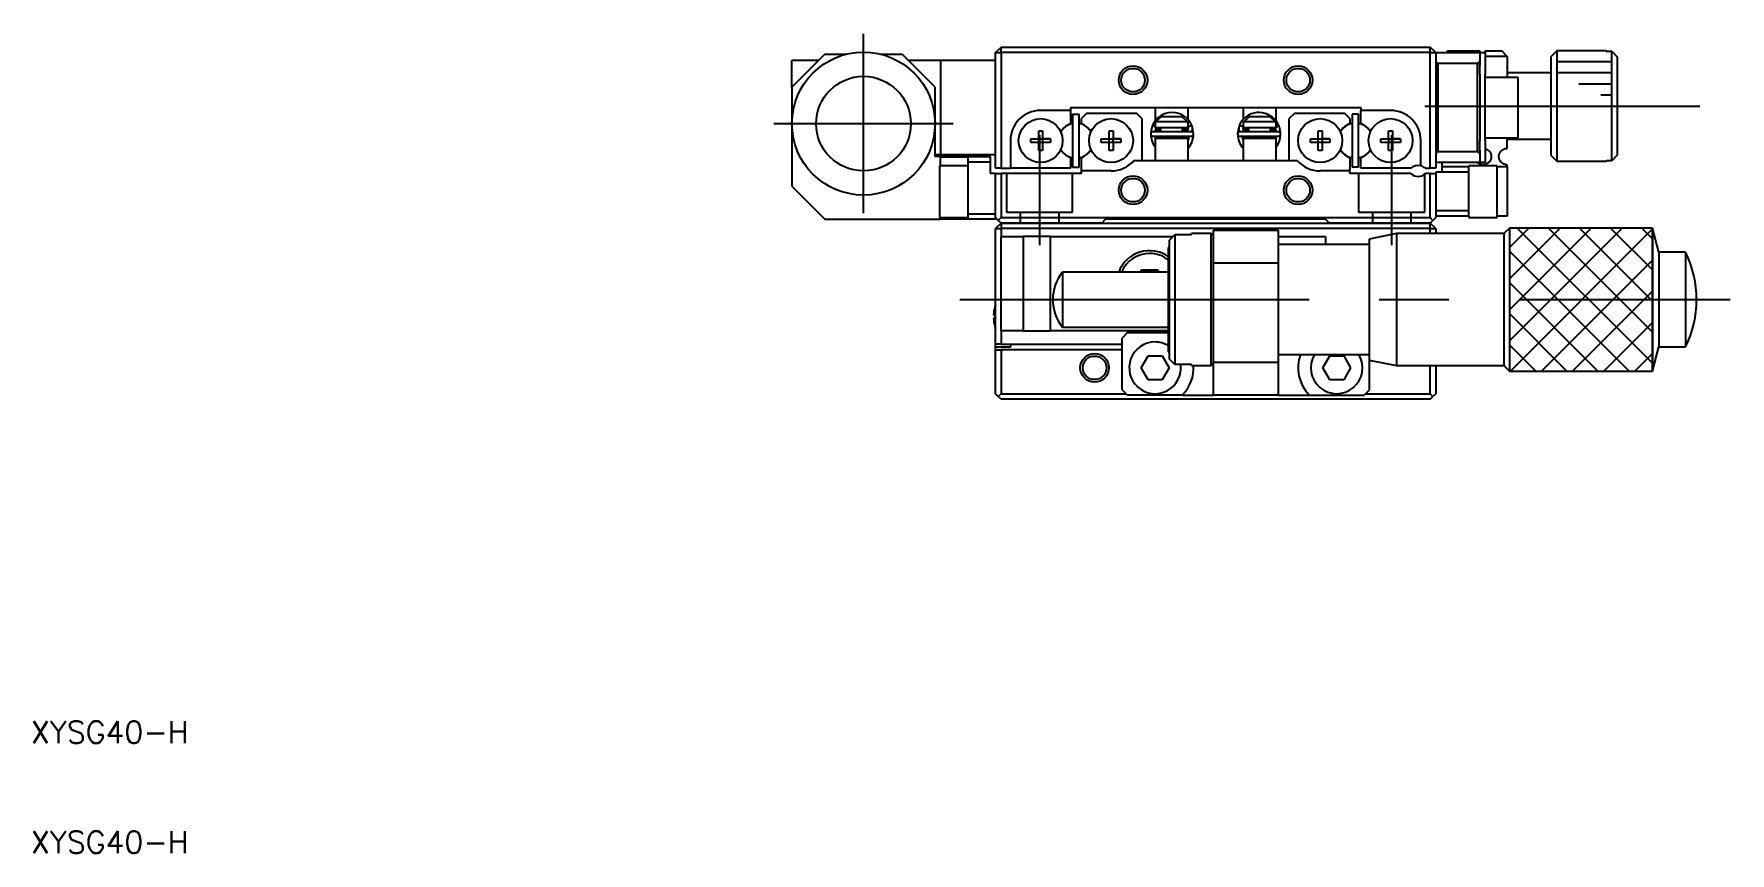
# Model space of a CAD drawing. Extents: x 10 to 351, y 10 to 245.
# Drawn here: x 10.3 to 164.4, y 10 to 84.5 of the extents above; entities that cross this region are included whole.
import ezdxf

# ---------------------------------------------------------------- set-up
doc = ezdxf.new("R2010")
doc.units = 0
doc.linetypes.add('CENTER', pattern=[50.8, 31.75, -6.35, 6.35, -6.35])
doc.linetypes.add('DASHED', pattern=[19.05, 12.7, -6.35])
doc.layers.get('0').update_dxf_attribs({"linetype": 'CONTINUOUS'})
doc.layers.add('CENTER', color=1, linetype='CENTER')
doc.styles.get("Standard").update_dxf_attribs({"font": 'txt.shx'})

msp = doc.modelspace()

# ---------------------------------------------------------------- linework, layer by layer
at = {"color": 7, "linetype": 'CONTINUOUS'}
for p, q in [((97.65, 82.76), (98.15, 83.26)), ((98.15, 82.76), (98.15, 83.26)), ((98.15, 83.26), (137.15, 83.26)), ((137.15, 82.76), (137.15, 83.26)), ((137.65, 82.76), (137.15, 83.26)), ((82.15, 82.61), (79.15, 79.61)), ((79.15, 79.61), (79.15, 82.06)), ((81.6, 82.06), (79.15, 82.06)), ((82.15, 82.61), (84.05, 82.61)), ((87.25, 82.61), (89.15, 82.61)), ((92.15, 79.61), (89.15, 82.61)), ((92.65, 82.06), (89.7, 82.06)), ((92.65, 82.06), (92.65, 73.46)), ((97.65, 82.06), (92.65, 82.06)), ((97.65, 82.76), (98.15, 82.76)), ((97.65, 72.26), (97.65, 82.76)), ((98.15, 82.76), (98.15, 72.26)), ((137.15, 82.76), (98.15, 82.76)), ((137.15, 72.26), (137.15, 82.76)), ((137.15, 82.76), (137.65, 82.76)), ((137.65, 82.76), (141.65, 82.76)), ((137.65, 82.76), (137.65, 72.26)), ((137.65, 81.96), (137.85, 81.76)), ((137.85, 81.76), (137.85, 73.76)), ((141.45, 81.76), (137.85, 81.76)), ((138.75, 82.91), (138.6, 82.76)), ((138.75, 82.91), (141.65, 82.91)), ((141.45, 81.76), (141.65, 81.96)), ((141.45, 73.76), (141.45, 81.76)), ((141.65, 82.91), (141.65, 82.76)), ((141.65, 82.76), (141.65, 81.96)), ((141.65, 82.76), (142.15, 82.76)), ((141.65, 81.96), (141.65, 81.63)), ((141.65, 81.63), (141.65, 81.96)), ((142.15, 82.91), (143.65, 82.91)), ((142.15, 82.76), (142.15, 82.91)), ((142.15, 82.76), (142.15, 80.76)), ((144.15, 82.41), (142.15, 82.41)), ((144.15, 82.41), (143.65, 82.91)), ((144.15, 82.41), (144.15, 80.51)), ((148.65, 82.91), (148.15, 82.41)), ((148.15, 73.41), (148.15, 82.41)), ((148.65, 82.91), (148.65, 72.91)), ((153.15, 82.91), (148.65, 82.91)), ((153.15, 82.91), (153.15, 82.9)), ((153.15, 82.9), (153.65, 82.9)), ((153.65, 72.93), (153.65, 82.9)), ((153.65, 82.9), (154.15, 82.39)), ((154.15, 82.39), (154.15, 73.43)), ((141.65, 80.76), (141.65, 81.63)), ((141.65, 80.76), (141.65, 74.76)), ((142.15, 74.76), (142.15, 80.76)), ((145.15, 80.51), (142.15, 80.51)), ((148.15, 80.91), (144.15, 80.91)), ((145.15, 75.01), (145.15, 80.51)), ((79.15, 79.61), (79.15, 76.31)), ((92.15, 76.31), (92.15, 79.61)), ((104.45, 77.51), (101.75, 77.51)), ((104.45, 77.76), (130.85, 77.76)), ((104.45, 77.76), (104.45, 77.51)), ((104.45, 77.51), (104.45, 76.31)), ((104.65, 77.16), (104.65, 72.36)), ((104.65, 77.16), (105.25, 77.16)), ((105.25, 72.36), (105.25, 77.16)), ((105.95, 77.26), (105.45, 76.76)), ((105.95, 77.26), (110.45, 77.26)), ((110.95, 76.76), (110.45, 77.26)), ((112.15, 77.76), (112.15, 76.55)), ((115.15, 76.67), (115.15, 77.76)), ((120.15, 77.76), (120.15, 76.67)), ((123.15, 76.55), (123.15, 77.76)), ((124.85, 77.26), (124.35, 76.76)), ((124.85, 77.26), (129.35, 77.26)), ((129.85, 76.76), (129.35, 77.26)), ((130.65, 77.16), (130.05, 77.16)), ((130.05, 77.16), (130.05, 72.36)), ((130.65, 72.36), (130.65, 77.16)), ((130.85, 77.76), (130.85, 77.51)), ((133.55, 77.51), (130.85, 77.51)), ((130.85, 76.31), (130.85, 77.51)), ((79.15, 76.31), (79.15, 70.61)), ((92.15, 73.31), (92.15, 76.31)), ((101.57, 75.65), (101.93, 75.65)), ((101.57, 74.94), (101.57, 75.65)), ((101.93, 75.65), (101.93, 74.94)), ((104.19, 76.16), (104.45, 76.31)), ((105.45, 76.31), (105.45, 76.76)), ((105.45, 76.31), (105.71, 76.16)), ((107.97, 75.65), (108.33, 75.65)), ((107.97, 74.94), (107.97, 75.65)), ((108.33, 75.65), (108.33, 74.94)), ((110.95, 76.76), (110.95, 72.96)), ((111.9, 76.13), (111.88, 76.07)), ((111.92, 76.12), (111.9, 76.13)), ((112.12, 76.02), (111.91, 76.14)), ((115.45, 75.57), (111.95, 75.57)), ((112.15, 76.01), (112.12, 76.02)), ((112.2, 76.46), (112.15, 76.46)), ((112.15, 76.46), (112.15, 75.96)), ((112.15, 75.96), (115.15, 75.96)), ((112.16, 75.57), (112.26, 75.96)), ((112.2, 76.46), (112.73, 76.96)), ((115.1, 76.46), (112.2, 76.46)), ((112.25, 75.93), (112.26, 75.94)), ((112.25, 75.91), (112.25, 75.93)), ((112.25, 75.9), (112.25, 75.91)), ((112.25, 75.88), (112.25, 75.9)), ((112.25, 75.87), (112.25, 75.88)), ((112.25, 75.85), (112.25, 75.87)), ((112.25, 75.84), (112.25, 75.85)), ((112.25, 75.82), (112.25, 75.84)), ((112.25, 75.81), (112.25, 75.82)), ((112.26, 75.79), (112.25, 75.81)), ((112.26, 75.96), (112.27, 75.97)), ((112.26, 75.94), (112.26, 75.96)), ((112.26, 75.78), (112.26, 75.79)), ((112.26, 75.77), (112.26, 75.78)), ((112.27, 75.75), (112.26, 75.77)), ((112.27, 75.97), (112.27, 75.98)), ((112.27, 75.76), (112.65, 75.76)), ((112.28, 75.74), (112.27, 75.75)), ((112.28, 75.73), (112.28, 75.74)), ((112.29, 75.71), (112.28, 75.73)), ((112.3, 75.7), (112.29, 75.71)), ((112.31, 75.69), (112.3, 75.7)), ((112.32, 75.68), (112.31, 75.69)), ((112.33, 75.67), (112.32, 75.68)), ((112.34, 75.66), (112.33, 75.67)), ((112.35, 75.65), (112.34, 75.66)), ((112.36, 75.64), (112.35, 75.65)), ((112.37, 75.63), (112.36, 75.64)), ((112.38, 75.62), (112.37, 75.63)), ((112.39, 75.61), (112.38, 75.62)), ((112.41, 75.6), (112.39, 75.61)), ((112.42, 75.6), (112.41, 75.6)), ((112.43, 75.59), (112.42, 75.6)), ((112.45, 75.59), (112.43, 75.59)), ((112.46, 75.58), (112.45, 75.59)), ((112.48, 75.58), (112.46, 75.58)), ((112.49, 75.57), (112.48, 75.58)), ((112.5, 75.57), (112.49, 75.57)), ((112.52, 75.57), (112.5, 75.57)), ((112.53, 75.57), (112.52, 75.57)), ((112.55, 75.57), (112.53, 75.57)), ((112.65, 75.96), (112.65, 75.57)), ((112.73, 76.96), (114.57, 76.96)), ((114.57, 76.96), (115.1, 76.46)), ((114.65, 75.57), (114.65, 75.96)), ((114.65, 75.76), (115.13, 75.76)), ((114.87, 75.57), (114.85, 75.57)), ((114.85, 75.57), (114.85, 75.57)), ((114.88, 75.57), (114.87, 75.57)), ((114.9, 75.57), (114.88, 75.57)), ((114.91, 75.58), (114.9, 75.57)), ((114.92, 75.58), (114.91, 75.58)), ((114.94, 75.58), (114.92, 75.58)), ((114.95, 75.59), (114.94, 75.58)), ((114.97, 75.59), (114.95, 75.59)), ((114.98, 75.6), (114.97, 75.59)), ((114.99, 75.61), (114.98, 75.6)), ((115.01, 75.61), (114.99, 75.61)), ((115.02, 75.62), (115.01, 75.61)), ((115.03, 75.63), (115.02, 75.62)), ((115.04, 75.64), (115.03, 75.63)), ((115.05, 75.65), (115.04, 75.64)), ((115.06, 75.66), (115.05, 75.65)), ((115.07, 75.67), (115.06, 75.66)), ((115.08, 75.68), (115.07, 75.67)), ((115.09, 75.69), (115.08, 75.68)), ((115.1, 75.71), (115.09, 75.69)), ((115.15, 76.46), (115.1, 76.46)), ((115.11, 75.72), (115.1, 75.71)), ((115.12, 75.75), (115.11, 75.73)), ((115.11, 75.73), (115.11, 75.72)), ((115.12, 75.98), (115.13, 75.96)), ((115.13, 75.76), (115.12, 75.75)), ((115.13, 75.96), (115.13, 75.95)), ((115.13, 75.95), (115.14, 75.93)), ((115.14, 75.79), (115.13, 75.77)), ((115.13, 75.77), (115.13, 75.76)), ((115.14, 75.93), (115.14, 75.92)), ((115.14, 75.92), (115.14, 75.9)), ((115.14, 75.9), (115.15, 75.89)), ((115.15, 75.85), (115.14, 75.83)), ((115.14, 75.83), (115.14, 75.82)), ((115.14, 75.82), (115.14, 75.8)), ((115.14, 75.8), (115.14, 75.79)), ((115.15, 76.67), (115.15, 76.67)), ((115.15, 75.96), (115.15, 76.46)), ((115.25, 76.07), (115.15, 76.02)), ((115.15, 76.01), (115.16, 76.01)), ((115.15, 75.89), (115.15, 75.88)), ((115.15, 75.88), (115.15, 75.86)), ((115.15, 75.86), (115.15, 75.85)), ((115.16, 76.01), (115.17, 76.02)), ((115.17, 76.02), (115.18, 76.02)), ((115.18, 76.02), (115.19, 76.03)), ((115.19, 76.03), (115.2, 76.04)), ((115.2, 76.04), (115.22, 76.04)), ((115.22, 76.04), (115.23, 76.05)), ((115.23, 76.05), (115.24, 76.06)), ((115.24, 76.06), (115.26, 76.06)), ((115.49, 76.14), (115.25, 76.07)), ((115.26, 76.06), (115.27, 76.07)), ((115.27, 76.07), (115.29, 76.08)), ((115.29, 76.08), (115.3, 76.08)), ((115.3, 76.08), (115.32, 76.09)), ((115.32, 76.09), (115.33, 76.1)), ((115.33, 76.1), (115.35, 76.1)), ((115.35, 76.1), (115.36, 76.11)), ((115.36, 76.11), (115.38, 76.11)), ((115.38, 76.11), (115.39, 76.12)), ((115.39, 76.12), (115.4, 76.12)), ((115.4, 76.12), (115.42, 76.13)), ((115.42, 76.13), (115.43, 76.13)), ((115.43, 76.13), (115.44, 76.13)), ((115.44, 76.13), (115.45, 76.13)), ((115.45, 76.13), (115.46, 76.14)), ((115.46, 76.14), (115.47, 76.14)), ((115.47, 76.14), (115.47, 76.14)), ((115.47, 76.14), (115.48, 76.14)), ((115.48, 76.14), (115.49, 76.14)), ((115.48, 75.58), (115.5, 75.61)), ((115.48, 75.57), (115.48, 75.58)), ((115.49, 76.14), (115.49, 76.14)), ((115.49, 76.14), (115.49, 76.13)), ((115.49, 76.13), (115.49, 76.13)), ((115.5, 76.11), (115.49, 76.13)), ((115.51, 76.08), (115.5, 76.11)), ((115.5, 75.61), (115.51, 75.64)), ((115.52, 76.05), (115.51, 76.08)), ((115.65, 75.39), (115.51, 76.08)), ((115.51, 75.64), (115.52, 75.68)), ((115.53, 76.02), (115.52, 76.05)), ((115.52, 75.68), (115.53, 75.71)), ((115.54, 75.98), (115.53, 76.02)), ((115.53, 75.71), (115.54, 75.74)), ((115.54, 75.95), (115.54, 75.98)), ((115.54, 75.91), (115.54, 75.95)), ((115.55, 75.88), (115.54, 75.91)), ((115.54, 75.81), (115.55, 75.85)), ((115.54, 75.78), (115.54, 75.81)), ((115.54, 75.74), (115.54, 75.78)), ((115.55, 75.85), (115.55, 75.88)), ((119.79, 76.08), (119.65, 75.39)), ((119.76, 75.9), (119.75, 75.87)), ((119.75, 75.87), (119.75, 75.83)), ((119.75, 75.83), (119.76, 75.8)), ((119.77, 76), (119.76, 75.97)), ((119.76, 75.97), (119.76, 75.94)), ((119.76, 75.94), (119.76, 75.9)), ((119.76, 75.8), (119.76, 75.76)), ((119.76, 75.76), (119.77, 75.73)), ((119.78, 76.04), (119.77, 76)), ((119.77, 75.73), (119.77, 75.7)), ((119.77, 75.7), (119.78, 75.66)), ((119.79, 76.07), (119.78, 76.04)), ((119.78, 75.66), (119.79, 75.63)), ((119.8, 76.1), (119.79, 76.07)), ((119.79, 75.63), (119.81, 75.6)), ((119.81, 76.13), (119.8, 76.1)), ((119.82, 76.14), (119.81, 76.14)), ((119.81, 76.14), (119.81, 76.13)), ((119.81, 76.14), (120.05, 76.07)), ((119.81, 76.14), (119.81, 76.13)), ((119.81, 76.13), (119.81, 76.13)), ((119.81, 75.6), (119.82, 75.57)), ((119.83, 76.14), (119.82, 76.14)), ((119.82, 76.14), (119.82, 76.14)), ((119.84, 76.14), (119.83, 76.14)), ((119.83, 76.14), (119.83, 76.14)), ((119.85, 76.13), (119.84, 76.14)), ((119.86, 76.13), (119.85, 76.13)), ((123.35, 75.57), (119.85, 75.57)), ((119.87, 76.13), (119.86, 76.13)), ((119.88, 76.13), (119.87, 76.13)), ((119.9, 76.12), (119.88, 76.13)), ((119.91, 76.12), (119.9, 76.12)), ((119.92, 76.11), (119.91, 76.12)), ((119.94, 76.11), (119.92, 76.11)), ((119.95, 76.1), (119.94, 76.11)), ((119.97, 76.1), (119.95, 76.1)), ((119.98, 76.09), (119.97, 76.1)), ((120, 76.08), (119.98, 76.09)), ((120.01, 76.08), (120, 76.08)), ((120.03, 76.07), (120.01, 76.08)), ((120.04, 76.06), (120.03, 76.07)), ((120.06, 76.06), (120.04, 76.06)), ((120.05, 76.07), (120.15, 76.02)), ((120.07, 76.05), (120.06, 76.06)), ((120.09, 76.04), (120.07, 76.05)), ((120.1, 76.04), (120.09, 76.04)), ((120.11, 76.03), (120.1, 76.04)), ((120.12, 76.02), (120.11, 76.03)), ((120.13, 76.02), (120.12, 76.02)), ((120.14, 76.01), (120.13, 76.02)), ((120.15, 76.01), (120.14, 76.01)), ((120.15, 76.67), (120.15, 76.67)), ((120.2, 76.46), (120.15, 76.46)), ((120.15, 76.46), (120.15, 75.96)), ((120.15, 75.96), (123.15, 75.96)), ((120.15, 75.88), (120.16, 75.9)), ((120.15, 75.87), (120.15, 75.88)), ((120.15, 75.85), (120.15, 75.87)), ((120.16, 75.84), (120.15, 75.85)), ((120.16, 75.94), (120.17, 75.96)), ((120.16, 75.93), (120.16, 75.94)), ((120.16, 75.91), (120.16, 75.93)), ((120.16, 75.9), (120.16, 75.91)), ((120.16, 75.82), (120.16, 75.84)), ((120.16, 75.81), (120.16, 75.82)), ((120.16, 75.79), (120.16, 75.81)), ((120.17, 75.78), (120.16, 75.79)), ((120.17, 75.97), (120.18, 75.98)), ((120.17, 75.96), (120.17, 75.97)), ((120.17, 75.77), (120.17, 75.78)), ((120.18, 75.75), (120.17, 75.77)), ((120.17, 75.76), (120.65, 75.76)), ((120.18, 75.74), (120.18, 75.75)), ((120.19, 75.73), (120.18, 75.74)), ((120.2, 75.71), (120.19, 75.73)), ((120.2, 76.46), (120.73, 76.96)), ((123.1, 76.46), (120.2, 76.46)), ((120.2, 75.7), (120.2, 75.71)), ((120.21, 75.69), (120.2, 75.7)), ((120.22, 75.68), (120.21, 75.69)), ((120.23, 75.67), (120.22, 75.68)), ((120.24, 75.66), (120.23, 75.67)), ((120.25, 75.65), (120.24, 75.66)), ((120.26, 75.64), (120.25, 75.65)), ((120.28, 75.63), (120.26, 75.64)), ((120.29, 75.62), (120.28, 75.63)), ((120.3, 75.61), (120.29, 75.62)), ((120.31, 75.6), (120.3, 75.61)), ((120.33, 75.6), (120.31, 75.6)), ((120.34, 75.59), (120.33, 75.6)), ((120.35, 75.59), (120.34, 75.59)), ((120.37, 75.58), (120.35, 75.59)), ((120.38, 75.58), (120.37, 75.58)), ((120.4, 75.57), (120.38, 75.58)), ((120.41, 75.57), (120.4, 75.57)), ((120.43, 75.57), (120.41, 75.57)), ((120.44, 75.57), (120.43, 75.57)), ((120.45, 75.57), (120.44, 75.57)), ((120.65, 75.96), (120.65, 75.57)), ((120.73, 76.96), (122.57, 76.96)), ((122.57, 76.96), (123.1, 76.46)), ((122.65, 75.57), (122.65, 75.96)), ((122.65, 75.76), (123.03, 75.76)), ((122.76, 75.57), (122.75, 75.57)), ((122.77, 75.57), (122.76, 75.57)), ((122.79, 75.57), (122.77, 75.57)), ((122.8, 75.57), (122.79, 75.57)), ((122.82, 75.58), (122.8, 75.57)), ((122.83, 75.58), (122.82, 75.58)), ((122.84, 75.58), (122.83, 75.58)), ((122.86, 75.59), (122.84, 75.58)), ((122.87, 75.59), (122.86, 75.59)), ((122.89, 75.6), (122.87, 75.59)), ((122.9, 75.61), (122.89, 75.6)), ((122.91, 75.61), (122.9, 75.61)), ((122.92, 75.62), (122.91, 75.61)), ((122.94, 75.63), (122.92, 75.62)), ((122.95, 75.64), (122.94, 75.63)), ((122.96, 75.65), (122.95, 75.64)), ((122.97, 75.66), (122.96, 75.65)), ((122.98, 75.67), (122.97, 75.66)), ((122.99, 75.68), (122.98, 75.67)), ((123, 75.69), (122.99, 75.68)), ((123.01, 75.71), (123, 75.69)), ((123.02, 75.73), (123.01, 75.72)), ((123.01, 75.72), (123.01, 75.71)), ((123.03, 75.75), (123.02, 75.73)), ((123.03, 75.98), (123.04, 75.96)), ((123.04, 75.77), (123.03, 75.76)), ((123.03, 75.76), (123.03, 75.75)), ((123.04, 75.96), (123.14, 75.57)), ((123.04, 75.96), (123.04, 75.95)), ((123.04, 75.95), (123.04, 75.93)), ((123.04, 75.93), (123.05, 75.92)), ((123.05, 75.8), (123.04, 75.79)), ((123.04, 75.79), (123.04, 75.77)), ((123.05, 75.92), (123.05, 75.9)), ((123.05, 75.9), (123.05, 75.89)), ((123.05, 75.89), (123.05, 75.88)), ((123.05, 75.88), (123.05, 75.86)), ((123.05, 75.86), (123.05, 75.85)), ((123.05, 75.85), (123.05, 75.83)), ((123.05, 75.83), (123.05, 75.82)), ((123.05, 75.82), (123.05, 75.8)), ((123.15, 76.46), (123.1, 76.46)), ((123.15, 76.55), (123.15, 76.55)), ((123.15, 76.55), (123.15, 76.55)), ((123.15, 75.96), (123.15, 76.46)), ((123.15, 76.01), (123.18, 76.02)), ((123.18, 76.02), (123.39, 76.14)), ((123.38, 76.12), (123.4, 76.13)), ((123.39, 76.14), (123.39, 76.14)), ((123.42, 76.08), (123.4, 76.13)), ((124.35, 72.96), (124.35, 76.76)), ((126.97, 75.65), (127.33, 75.65)), ((126.97, 74.94), (126.97, 75.65)), ((127.33, 75.65), (127.33, 74.94)), ((129.85, 76.31), (129.59, 76.16)), ((129.85, 76.76), (129.85, 76.31)), ((131.11, 76.16), (130.85, 76.31)), ((133.37, 75.65), (133.73, 75.65)), ((133.37, 74.94), (133.37, 75.65)), ((133.73, 75.65), (133.73, 74.94)), ((99, 74.76), (99, 72.26)), ((100.86, 74.94), (101.57, 74.94)), ((100.86, 74.58), (100.86, 74.94)), ((100.86, 74.94), (101.57, 74.94)), ((101.57, 74.58), (100.86, 74.58)), ((101.58, 74.93), (101.57, 74.94)), ((101.58, 74.59), (101.57, 74.58)), ((101.57, 73.88), (101.57, 74.58)), ((101.58, 74.59), (101.58, 74.93)), ((101.58, 74.93), (101.92, 74.93)), ((101.92, 74.59), (101.58, 74.59)), ((101.92, 74.93), (101.93, 74.94)), ((101.92, 74.93), (101.92, 74.59)), ((101.92, 74.59), (101.93, 74.58)), ((101.93, 74.94), (102.64, 74.94)), ((102.64, 74.94), (101.93, 74.94)), ((101.93, 74.58), (101.93, 73.88)), ((102.64, 74.58), (101.93, 74.58)), ((102.64, 74.94), (102.64, 74.58)), ((107.26, 74.94), (107.97, 74.94)), ((107.26, 74.58), (107.26, 74.94)), ((107.26, 74.94), (107.97, 74.94)), ((107.97, 74.58), (107.26, 74.58)), ((107.98, 74.93), (107.97, 74.94)), ((107.98, 74.59), (107.97, 74.58)), ((107.97, 73.88), (107.97, 74.58)), ((107.98, 74.59), (107.98, 74.93)), ((107.98, 74.93), (108.32, 74.93)), ((108.32, 74.59), (107.98, 74.59)), ((108.32, 74.93), (108.33, 74.94)), ((108.32, 74.93), (108.32, 74.59)), ((108.32, 74.59), (108.33, 74.58)), ((108.33, 74.94), (109.04, 74.94)), ((109.04, 74.94), (108.33, 74.94)), ((108.33, 74.58), (108.33, 73.88)), ((109.04, 74.58), (108.33, 74.58)), ((109.04, 74.94), (109.04, 74.58)), ((111.95, 75.17), (115.45, 75.17)), ((115.15, 74.96), (112.15, 74.96)), ((112.15, 74.96), (112.15, 72.96)), ((112.2, 74.96), (112.16, 75.17)), ((112.65, 75.17), (112.65, 74.96)), ((114.65, 74.96), (114.65, 75.17)), ((115.15, 72.96), (115.15, 74.96)), ((115.19, 74.94), (115.15, 74.83)), ((115.24, 75.17), (115.19, 74.94)), ((119.85, 75.17), (123.35, 75.17)), ((120.11, 74.93), (120.07, 75.17)), ((120.15, 74.83), (120.11, 74.93)), ((123.15, 74.96), (120.15, 74.96)), ((120.15, 74.96), (120.15, 72.96)), ((120.65, 75.17), (120.65, 74.96)), ((122.65, 74.96), (122.65, 75.17)), ((123.14, 75.17), (123.1, 74.96)), ((123.15, 72.96), (123.15, 74.96)), ((126.26, 74.94), (126.97, 74.94)), ((126.26, 74.58), (126.26, 74.94)), ((126.26, 74.94), (126.97, 74.94)), ((126.97, 74.58), (126.26, 74.58)), ((126.98, 74.93), (126.97, 74.94)), ((126.98, 74.59), (126.97, 74.58)), ((126.97, 73.88), (126.97, 74.58)), ((126.98, 74.59), (126.98, 74.93)), ((126.98, 74.93), (127.32, 74.93)), ((127.32, 74.59), (126.98, 74.59)), ((127.32, 74.93), (127.33, 74.94)), ((127.32, 74.93), (127.32, 74.59)), ((127.32, 74.59), (127.33, 74.58)), ((127.33, 74.94), (128.04, 74.94)), ((128.04, 74.94), (127.33, 74.94)), ((127.33, 74.58), (127.33, 73.88)), ((128.04, 74.58), (127.33, 74.58)), ((128.04, 74.94), (128.04, 74.58)), ((132.66, 74.94), (133.37, 74.94)), ((132.66, 74.58), (132.66, 74.94)), ((132.66, 74.94), (133.37, 74.94)), ((133.37, 74.58), (132.66, 74.58)), ((133.38, 74.93), (133.37, 74.94)), ((133.38, 74.59), (133.37, 74.58)), ((133.37, 73.88), (133.37, 74.58)), ((133.38, 74.59), (133.38, 74.93)), ((133.38, 74.93), (133.72, 74.93)), ((133.72, 74.59), (133.38, 74.59)), ((133.72, 74.93), (133.73, 74.94)), ((133.72, 74.93), (133.72, 74.59)), ((133.72, 74.59), (133.73, 74.58)), ((133.73, 74.94), (134.44, 74.94)), ((134.44, 74.94), (133.73, 74.94)), ((133.73, 74.58), (133.73, 73.88)), ((134.44, 74.58), (133.73, 74.58)), ((134.44, 74.94), (134.44, 74.58)), ((136.3, 72.48), (136.3, 74.76)), ((141.65, 73.89), (141.65, 74.76)), ((142.15, 75.01), (145.15, 75.01)), ((142.15, 74.76), (142.15, 72.76)), ((142.15, 74.04), (142.18, 74.03)), ((142.18, 74.03), (142.21, 74.02)), ((142.21, 74.02), (142.23, 74.01)), ((142.23, 74.01), (142.26, 74)), ((142.26, 74), (142.29, 73.98)), ((143.81, 73.98), (143.83, 73.99)), ((143.83, 73.99), (143.86, 74.01)), ((143.86, 74.01), (143.89, 74.02)), ((143.89, 74.02), (143.92, 74.03)), ((143.92, 74.03), (143.95, 74.04)), ((143.95, 74.04), (143.98, 74.04)), ((143.98, 74.04), (144.01, 74.05)), ((144.01, 74.05), (144.05, 74.06)), ((144.05, 74.06), (144.08, 74.06)), ((144.08, 74.06), (144.12, 74.06)), ((144.12, 74.06), (144.15, 74.06)), ((144.15, 74.06), (144.15, 75.01)), ((144.15, 74.91), (148.15, 74.91)), ((92.65, 73.46), (92.15, 73.46)), ((92.65, 73.31), (92.15, 73.31)), ((92.55, 72.46), (92.55, 67.76)), ((95.15, 72.46), (92.55, 72.46)), ((97.65, 73.46), (92.65, 73.46)), ((92.65, 73.27), (92.65, 73.31)), ((92.65, 73.31), (95.15, 73.31)), ((95.15, 73.27), (92.65, 73.27)), ((92.65, 72.46), (92.65, 73.27)), ((95.15, 73.31), (97.15, 73.31)), ((95.15, 72.81), (95.15, 73.31)), ((97.15, 72.81), (95.15, 72.81)), ((95.15, 68.11), (95.15, 72.81)), ((97.15, 73.31), (97.15, 72.81)), ((97.15, 72.81), (97.15, 71.81)), ((101.93, 73.88), (101.57, 73.88)), ((104.45, 73.21), (104.19, 73.36)), ((104.45, 73.21), (104.45, 72.26)), ((105.71, 73.36), (105.45, 73.21)), ((105.45, 72.01), (105.45, 73.21)), ((108.33, 73.88), (107.97, 73.88)), ((110.23, 72.96), (125.07, 72.96)), ((127.33, 73.88), (126.97, 73.88)), ((129.59, 73.36), (129.85, 73.21)), ((129.85, 73.21), (129.85, 72.01)), ((130.85, 73.21), (131.11, 73.36)), ((130.85, 72.26), (130.85, 73.21)), ((133.73, 73.88), (133.37, 73.88)), ((137.85, 73.76), (137.65, 73.56)), ((141.65, 72.76), (137.65, 72.76)), ((137.85, 73.76), (141.45, 73.76)), ((138.25, 72.41), (138.25, 72.76)), ((140.65, 72.46), (140.65, 72.41)), ((143.25, 72.46), (140.65, 72.46)), ((141.45, 72.75), (141.44, 72.76)), ((141.65, 73.56), (141.45, 73.76)), ((141.49, 72.72), (141.45, 72.75)), ((141.53, 72.69), (141.49, 72.72)), ((141.56, 72.67), (141.53, 72.69)), ((141.59, 72.66), (141.56, 72.67)), ((141.62, 72.64), (141.59, 72.66)), ((141.66, 72.62), (141.62, 72.64)), ((141.65, 73.89), (141.65, 73.56)), ((141.65, 73.56), (141.65, 73.89)), ((141.65, 73.56), (141.65, 72.76)), ((142.15, 72.76), (141.65, 72.76)), ((141.7, 72.61), (141.66, 72.62)), ((141.74, 72.59), (141.7, 72.61)), ((141.76, 72.59), (141.74, 72.59)), ((141.77, 72.58), (141.76, 72.59)), ((141.79, 72.58), (141.77, 72.58)), ((141.81, 72.58), (141.79, 72.58)), ((141.83, 72.57), (141.81, 72.58)), ((141.85, 72.57), (141.83, 72.57)), ((141.86, 72.57), (141.85, 72.57)), ((141.87, 72.57), (141.86, 72.57)), ((141.89, 72.57), (141.87, 72.57)), ((141.9, 72.56), (141.89, 72.57)), ((141.91, 72.56), (141.9, 72.56)), ((141.93, 72.56), (141.91, 72.56)), ((141.94, 72.56), (141.93, 72.56)), ((141.95, 72.56), (141.94, 72.56)), ((141.96, 72.56), (141.95, 72.56)), ((141.97, 72.56), (141.96, 72.56)), ((141.99, 72.56), (141.97, 72.56)), ((142, 72.56), (141.99, 72.56)), ((142.01, 72.56), (142, 72.56)), ((142.02, 72.57), (142.01, 72.56)), ((142.03, 72.57), (142.02, 72.57)), ((142.05, 72.57), (142.03, 72.57)), ((142.06, 72.57), (142.05, 72.57)), ((142.08, 72.57), (142.06, 72.57)), ((142.09, 72.58), (142.08, 72.57)), ((142.1, 72.58), (142.09, 72.58)), ((142.13, 72.59), (142.1, 72.58)), ((142.16, 72.59), (142.13, 72.59)), ((142.19, 72.6), (142.16, 72.59)), ((142.21, 72.61), (142.19, 72.6)), ((142.24, 72.62), (142.21, 72.61)), ((142.26, 72.63), (142.24, 72.62)), ((142.3, 72.65), (142.26, 72.63)), ((142.29, 73.98), (142.31, 73.97)), ((142.34, 72.67), (142.3, 72.65)), ((142.31, 73.97), (142.34, 73.95)), ((142.34, 73.95), (142.36, 73.94)), ((142.38, 72.7), (142.34, 72.67)), ((142.36, 73.94), (142.39, 73.92)), ((142.42, 72.73), (142.38, 72.7)), ((142.39, 73.92), (142.41, 73.91)), ((142.41, 73.91), (142.43, 73.89)), ((142.46, 72.76), (142.42, 72.73)), ((142.43, 73.89), (142.45, 73.87)), ((142.45, 73.87), (142.48, 73.85)), ((142.5, 72.8), (142.46, 72.76)), ((142.48, 73.85), (142.5, 73.82)), ((142.5, 73.82), (142.53, 73.79)), ((142.53, 72.84), (142.5, 72.8)), ((142.53, 73.79), (142.55, 73.76)), ((142.56, 72.88), (142.53, 72.84)), ((142.55, 73.76), (142.57, 73.73)), ((142.59, 72.92), (142.56, 72.88)), ((142.57, 73.73), (142.59, 73.7)), ((142.59, 73.7), (142.61, 73.67)), ((142.61, 72.96), (142.59, 72.92)), ((142.61, 73.67), (142.63, 73.64)), ((142.64, 73.01), (142.61, 72.96)), ((142.63, 73.64), (142.64, 73.61)), ((142.64, 73.61), (142.65, 73.57)), ((142.66, 73.06), (142.64, 73.01)), ((142.65, 73.57), (142.67, 73.54)), ((142.67, 73.11), (142.66, 73.06)), ((142.67, 73.54), (142.68, 73.5)), ((142.69, 73.16), (142.67, 73.11)), ((142.68, 73.5), (142.68, 73.47)), ((142.68, 73.47), (142.69, 73.42)), ((142.69, 73.42), (142.7, 73.38)), ((142.7, 73.25), (142.69, 73.21)), ((142.69, 73.21), (142.69, 73.16)), ((142.7, 73.38), (142.7, 73.33)), ((142.7, 73.33), (142.7, 73.29)), ((142.7, 73.29), (142.7, 73.25)), ((143.25, 67.76), (143.25, 72.46)), ((143.4, 73.4), (143.41, 73.44)), ((143.4, 73.35), (143.4, 73.4)), ((143.4, 73.31), (143.4, 73.35)), ((143.4, 73.26), (143.4, 73.31)), ((143.41, 73.22), (143.4, 73.26)), ((143.41, 73.44), (143.42, 73.48)), ((143.41, 73.18), (143.41, 73.22)), ((143.42, 73.13), (143.41, 73.18)), ((143.42, 73.48), (143.43, 73.53)), ((143.43, 73.09), (143.42, 73.13)), ((143.43, 73.53), (143.45, 73.57)), ((143.45, 73.05), (143.43, 73.09)), ((143.45, 73.57), (143.46, 73.61)), ((143.47, 73), (143.45, 73.05)), ((143.46, 73.61), (143.48, 73.65)), ((143.49, 72.96), (143.47, 73)), ((143.48, 73.65), (143.5, 73.68)), ((143.51, 72.92), (143.49, 72.96)), ((143.5, 73.68), (143.51, 73.71)), ((143.51, 73.71), (143.53, 73.74)), ((143.55, 72.86), (143.51, 72.92)), ((143.53, 73.74), (143.55, 73.76)), ((143.55, 73.76), (143.57, 73.79)), ((143.59, 72.82), (143.55, 72.86)), ((143.57, 73.79), (143.59, 73.81)), ((143.59, 73.81), (143.61, 73.84)), ((143.63, 72.77), (143.59, 72.82)), ((143.61, 73.84), (143.64, 73.86)), ((143.66, 72.74), (143.63, 72.77)), ((143.64, 73.86), (143.66, 73.88)), ((143.66, 73.88), (143.69, 73.91)), ((143.7, 72.71), (143.66, 72.74)), ((143.69, 73.91), (143.72, 73.93)), ((143.74, 72.69), (143.7, 72.71)), ((143.72, 73.93), (143.75, 73.95)), ((143.78, 72.66), (143.74, 72.69)), ((143.75, 73.95), (143.78, 73.97)), ((143.78, 73.97), (143.81, 73.98)), ((143.8, 72.65), (143.78, 72.66)), ((143.83, 72.63), (143.8, 72.65)), ((143.86, 72.62), (143.83, 72.63)), ((143.89, 72.61), (143.86, 72.62)), ((143.92, 72.6), (143.89, 72.61)), ((143.95, 72.59), (143.92, 72.6)), ((143.96, 72.59), (143.95, 72.59)), ((143.98, 72.58), (143.96, 72.59)), ((144, 72.58), (143.98, 72.58)), ((144.02, 72.57), (144, 72.58)), ((144.04, 72.57), (144.02, 72.57)), ((144.06, 72.57), (144.04, 72.57)), ((144.07, 72.57), (144.06, 72.57)), ((144.08, 72.57), (144.07, 72.57)), ((144.09, 72.56), (144.08, 72.57)), ((144.1, 72.56), (144.09, 72.56)), ((144.11, 72.56), (144.1, 72.56)), ((144.13, 72.56), (144.11, 72.56)), ((144.14, 72.56), (144.13, 72.56)), ((144.15, 72.56), (144.14, 72.56)), ((144.15, 72.41), (144.15, 72.56)), ((148.15, 73.41), (148.65, 72.91)), ((148.65, 72.91), (153.15, 72.91)), ((153.15, 72.93), (153.15, 72.91)), ((153.65, 72.93), (153.15, 72.93)), ((154.15, 73.43), (153.65, 72.93)), ((97.15, 71.81), (97.65, 71.81)), ((98.15, 72.26), (97.65, 72.26)), ((97.65, 71.76), (97.65, 71.81)), ((97.65, 67.76), (97.65, 71.76)), ((97.65, 71.76), (98.15, 71.76)), ((98.15, 72.26), (99, 72.26)), ((98.15, 71.76), (98.15, 67.76)), ((105.45, 71.76), (98.15, 71.76)), ((104.45, 72.26), (99, 72.26)), ((104.65, 72.36), (105.25, 72.36)), ((105.45, 71.76), (105.45, 72.01)), ((108.15, 72.01), (105.45, 72.01)), ((129.85, 72.01), (127.15, 72.01)), ((129.85, 71.76), (129.85, 72.01)), ((135.39, 71.76), (129.85, 71.76)), ((130.65, 72.36), (130.05, 72.36)), ((135.39, 72.26), (130.85, 72.26)), ((136.71, 72.26), (137.15, 72.26)), ((137.15, 71.76), (136.71, 71.76)), ((137.65, 72.26), (137.15, 72.26)), ((137.15, 67.76), (137.15, 71.76)), ((137.15, 71.76), (137.65, 71.76)), ((137.65, 71.91), (137.65, 71.76)), ((138.25, 71.91), (137.65, 71.91)), ((137.65, 71.76), (137.65, 67.76)), ((138.25, 71.91), (138.25, 72.41)), ((138.25, 72.41), (140.65, 72.41)), ((140.65, 71.91), (138.25, 71.91)), ((140.65, 71.91), (140.65, 72.41)), ((140.65, 68.41), (140.65, 71.91)), ((143.25, 72.41), (144.15, 72.41)), ((144.15, 72.41), (144.15, 67.91)), ((79.15, 70.61), (82.15, 67.61)), ((95.15, 68.11), (97.65, 68.11)), ((95.15, 67.61), (95.15, 68.11)), ((137.65, 68.41), (140.65, 68.41)), ((140.65, 67.91), (137.65, 67.91)), ((140.65, 67.91), (140.65, 68.41)), ((140.65, 67.91), (140.65, 67.76)), ((144.15, 67.91), (143.25, 67.91)), ((82.15, 67.61), (92.65, 67.61)), ((92.55, 67.76), (95.15, 67.76)), ((92.65, 67.68), (92.65, 67.76)), ((92.65, 67.68), (95.15, 67.68)), ((92.65, 67.61), (92.65, 67.68)), ((95.15, 67.61), (92.65, 67.61)), ((97.65, 67.61), (95.15, 67.61)), ((97.65, 67.76), (97.65, 67.61)), ((97.9, 67.51), (97.65, 67.76)), ((98.15, 67.26), (97.65, 66.76)), ((97.65, 56.26), (97.65, 66.76)), ((97.65, 66.76), (98.15, 66.76)), ((98.15, 67.76), (97.9, 67.51)), ((98.15, 67.26), (97.9, 67.51)), ((98.15, 67.76), (137.15, 67.76)), ((107.3, 67.26), (98.15, 67.26)), ((98.15, 67.26), (98.15, 66.76)), ((98.15, 67.26), (137.15, 67.26)), ((98.15, 66.76), (98.15, 66.06)), ((137.15, 66.76), (98.15, 66.76)), ((107.3, 67.26), (107.65, 67.61)), ((127.65, 67.61), (107.65, 67.61)), ((115.45, 66.23), (115.45, 66.31)), ((117.25, 66.31), (115.45, 66.31)), ((117.25, 54.31), (117.25, 66.31)), ((117.45, 66.11), (117.25, 66.31)), ((117.45, 66.61), (123.35, 66.61)), ((117.45, 63.61), (117.45, 66.61)), ((123.35, 66.61), (123.35, 63.61)), ((127.65, 67.61), (128, 67.26)), ((137.15, 67.26), (128, 67.26)), ((134.1, 66.31), (131.6, 65.81)), ((134.1, 66.31), (134.1, 54.31)), ((143.85, 66.31), (134.1, 66.31)), ((137.4, 67.51), (137.15, 67.76)), ((137.4, 67.51), (137.15, 67.26)), ((137.4, 67.51), (137.15, 67.26)), ((137.15, 66.76), (137.15, 67.26)), ((137.65, 66.76), (137.15, 67.26)), ((137.15, 66.31), (137.15, 66.76)), ((137.15, 66.76), (137.65, 66.76)), ((137.65, 67.76), (137.4, 67.51)), ((137.65, 66.76), (137.65, 66.31)), ((140.65, 67.76), (143.25, 67.76)), ((144.35, 66.81), (143.85, 66.31)), ((143.85, 66.31), (143.85, 54.31)), ((144.35, 66.81), (144.35, 53.81)), ((157.35, 66.81), (144.35, 66.81)), ((144.35, 66.81), (144.35, 53.81)), ((157.35, 66.81), (144.35, 66.81)), ((157.35, 66.81), (157.35, 53.81)), ((157.94, 64.61), (157.35, 66.81)), ((157.35, 53.81), (157.35, 66.81)), ((98.15, 57.46), (98.15, 66.06)), ((98.15, 66.06), (100.15, 66.06)), ((100.15, 66.06), (100.15, 57.46)), ((102.65, 66.06), (100.15, 66.06)), ((102.65, 57.46), (102.65, 66.06)), ((102.65, 66.06), (113.79, 66.06)), ((113.35, 65.06), (113.35, 55.56)), ((113.45, 65.06), (113.35, 65.06)), ((113.45, 65.72), (113.95, 66.23)), ((113.45, 54.9), (113.45, 65.72)), ((113.95, 66.23), (113.95, 54.4)), ((113.95, 66.23), (115.45, 66.23)), ((123.35, 66.06), (127.65, 66.06)), ((131.6, 65.31), (123.35, 65.31)), ((127.65, 66.06), (127.65, 65.31)), ((131.6, 65.81), (131.6, 54.81)), ((123.35, 63.61), (117.45, 63.61)), ((117.45, 54.61), (117.45, 63.61)), ((123.35, 63.61), (123.35, 54.61)), ((157.94, 64.61), (157.94, 56.01)), ((160.35, 64.61), (157.94, 64.61)), ((160.35, 64.61), (160.35, 56.01)), ((103.73, 62.81), (103.73, 57.81)), ((113.35, 62.81), (103.73, 62.81)), ((110.81, 62.81), (110.93, 63.01)), ((110.93, 63.01), (112.37, 63.01)), ((112.37, 63.01), (112.49, 62.81)), ((97.46, 58.94), (97.58, 58.94)), ((97.58, 58.58), (97.46, 58.58)), ((97.58, 59.65), (97.58, 59.65)), ((97.58, 58.94), (97.58, 58.58)), ((97.58, 57.88), (97.58, 57.87)), ((100.15, 57.46), (98.15, 57.46)), ((98.15, 57.46), (98.15, 56.26)), ((100.15, 57.46), (102.65, 57.46)), ((113.35, 57.46), (102.65, 57.46)), ((103.73, 57.81), (113.35, 57.81)), ((109.65, 57.31), (109.15, 56.81)), ((109.65, 57.31), (113.35, 57.31)), ((98.15, 56.26), (97.65, 56.26)), ((97.65, 56.01), (97.65, 56.26)), ((97.65, 56.01), (99.05, 56.01)), ((97.65, 55.76), (97.65, 56.01)), ((97.65, 51.76), (97.65, 55.76)), ((97.65, 55.76), (98.15, 55.76)), ((98.15, 56.26), (109.15, 56.26)), ((98.15, 55.76), (98.15, 51.76)), ((109.15, 55.76), (98.15, 55.76)), ((99.05, 56.01), (99.05, 56.26)), ((109.15, 52.11), (109.15, 56.81)), ((113.35, 55.56), (113.45, 55.56)), ((157.35, 53.81), (157.94, 56.01)), ((157.94, 56.01), (160.35, 56.01)), ((110.88, 54.11), (111.52, 55.21)), ((111.52, 53.01), (110.88, 54.11)), ((111.52, 55.21), (112.79, 55.21)), ((112.79, 55.21), (113.42, 54.11)), ((113.42, 54.11), (112.79, 53.01)), ((113.95, 54.4), (113.45, 54.9)), ((115.45, 54.4), (113.95, 54.4)), ((115.45, 54.31), (115.45, 54.4)), ((115.45, 54.31), (117.25, 54.31)), ((117.25, 54.31), (117.45, 54.51)), ((117.45, 54.61), (123.35, 54.61)), ((117.45, 51.61), (117.45, 54.61)), ((123.35, 55.31), (131.6, 55.31)), ((123.35, 54.61), (123.35, 51.61)), ((127.38, 54.11), (128.02, 55.21)), ((128.02, 53.01), (127.38, 54.11)), ((128.02, 55.21), (129.29, 55.21)), ((129.29, 55.21), (129.92, 54.11)), ((129.92, 54.11), (129.29, 53.01)), ((131.6, 54.81), (134.1, 54.31)), ((131.65, 52.11), (131.65, 54.8)), ((134.1, 54.31), (143.85, 54.31)), ((137.15, 51.76), (137.15, 54.31)), ((137.65, 54.31), (137.65, 51.76)), ((143.85, 54.31), (144.35, 53.81)), ((112.79, 53.01), (111.52, 53.01)), ((129.29, 53.01), (128.02, 53.01)), ((144.35, 53.81), (157.35, 53.81)), ((144.35, 53.81), (157.35, 53.81)), ((97.9, 51.51), (97.65, 51.76)), ((98.15, 51.76), (97.9, 51.51)), ((98.15, 51.26), (97.9, 51.51)), ((98.15, 51.76), (109.5, 51.76)), ((137.15, 51.26), (98.15, 51.26)), ((109.15, 52.11), (109.65, 51.61)), ((114.7, 51.61), (109.65, 51.61)), ((114.67, 51.68), (114.7, 51.61)), ((114.7, 51.61), (117.45, 51.61)), ((123.35, 51.61), (117.45, 51.61)), ((123.35, 51.61), (126.1, 51.61)), ((126.1, 51.61), (126.13, 51.68)), ((126.1, 51.61), (131.15, 51.61)), ((131.15, 51.61), (131.65, 52.11)), ((131.3, 51.76), (137.15, 51.76)), ((137.4, 51.51), (137.15, 51.76)), ((137.15, 51.26), (137.4, 51.51)), ((137.65, 51.76), (137.4, 51.51))]:
    msp.add_line(p, q, dxfattribs=at)
at = {"color": 3, "linetype": 'CONTINUOUS'}
for p, q in [((153.65, 81.91), (148.65, 81.91)), ((153.65, 80.91), (148.65, 80.91)), ((153.65, 79.91), (150.65, 79.91)), ((153.65, 78.91), (152.65, 78.91)), ((144.35, 65.04), (146.12, 66.81)), ((144.35, 62.21), (148.95, 66.81)), ((144.35, 59.38), (151.78, 66.81)), ((144.35, 56.55), (154.61, 66.81)), ((144.44, 53.81), (157.35, 66.73)), ((157.35, 54.52), (145.06, 66.81)), ((157.35, 57.35), (147.89, 66.81)), ((157.35, 60.18), (150.72, 66.81)), ((157.35, 63.01), (153.55, 66.81)), ((157.35, 65.84), (156.38, 66.81)), ((155.23, 53.81), (144.35, 64.7)), ((147.26, 53.81), (157.35, 63.9)), ((152.4, 53.81), (144.35, 61.87)), ((150.09, 53.81), (157.35, 61.07)), ((149.58, 53.81), (144.35, 59.04)), ((152.92, 53.81), (157.35, 58.24)), ((146.75, 53.81), (144.35, 56.21)), ((155.75, 53.81), (157.35, 55.41))]:
    msp.add_line(p, q, dxfattribs=at)
at = {"color": 3, "linetype": 'DASHED'}
for p, q in [((98.65, 71.76), (98.65, 68.26)), ((104.65, 68.26), (104.65, 71.76)), ((130.65, 71.76), (130.65, 68.26)), ((136.65, 68.26), (136.65, 71.76)), ((98.65, 68.26), (104.65, 68.26)), ((99.9, 68.26), (99.9, 67.26)), ((103.4, 68.26), (103.4, 67.26)), ((130.65, 68.26), (136.65, 68.26)), ((131.9, 68.26), (131.9, 67.26)), ((135.4, 68.26), (135.4, 67.26))]:
    msp.add_line(p, q, dxfattribs=at)
at = {"color": 7, "linetype": 'CONTINUOUS'}
for centre, radius in [((85.65, 76.31), 6.5), ((85.65, 76.31), 4.3), ((110.15, 80.26), 1.07), ((125.15, 80.26), 1.07), ((101.75, 74.76), 2), ((108.15, 74.76), 2), ((127.15, 74.76), 2), ((133.55, 74.76), 2), ((110.15, 70.26), 1.07), ((125.15, 70.26), 1.07), ((106.65, 54.11), 1.07)]:
    msp.add_circle(centre, radius, dxfattribs=at)
at = {"color": 3, "linetype": 'CONTINUOUS'}
for centre in [(110.15, 80.26), (125.15, 80.26), (110.15, 70.26), (125.15, 70.26), (106.65, 54.11)]:
    msp.add_circle(centre, 1.3, dxfattribs=at)
at = {"color": 7, "linetype": 'CONTINUOUS'}
for centre, radius, start, end in [((101.75, 74.76), 2.75, 90, 180), ((113.7, 75.37), 1.95, 23.0706, 179.1971), ((121.6, 75.37), 1.95, 35.5274, 156.9417), ((133.55, 74.76), 2.75, 0, 90), ((105.07, 74.65), 1.75, 120, 148.1185), ((104.95, 74.76), 1.59, 134.9998, 149.5668), ((104.95, 74.76), 1.59, 100.8931, 134.9998), ((104.95, 74.76), 1.59, 44.9998, 79.107), ((104.84, 74.65), 1.75, 31.8815, 60), ((104.95, 74.76), 1.59, 30.4333, 44.9998), ((111.95, 75.37), 0.2, 90, 270), ((115.45, 75.37), 0.2, 270, 90), ((119.85, 75.37), 0.2, 90, 270), ((121.6, 75.37), 1.95, 0.8079, 35.4688), ((123.35, 75.37), 0.2, 270, 90), ((130.47, 74.65), 1.75, 120, 148.1185), ((130.35, 74.76), 1.59, 135.0002, 149.5667), ((130.35, 74.76), 1.59, 100.893, 135.0002), ((130.35, 74.76), 1.59, 45.0002, 79.1069), ((130.24, 74.65), 1.75, 31.8815, 60), ((130.35, 74.76), 1.59, 30.4332, 45.0002), ((113.69, 75.37), 1.94, 180.7056, 217.4867), ((113.69, 75.37), 1.95, 318.2758, 359.1502), ((121.61, 75.37), 1.95, 180.8431, 221.7319), ((121.61, 75.37), 1.95, 322.5338, 359.1806), ((104.95, 74.76), 1.59, 210.4332, 225.0002), ((105.07, 74.88), 1.75, 211.8815, 240), ((104.95, 74.76), 1.59, 225.0002, 259.1069), ((104.95, 74.76), 1.59, 280.893, 315.0002), ((104.84, 74.88), 1.75, 300, 328.1185), ((104.95, 74.76), 1.59, 315.0002, 329.5667), ((108.15, 74.76), 2.75, 270, 319.1148), ((127.15, 74.76), 2.75, 220.8852, 270), ((130.35, 74.76), 1.59, 210.4333, 224.9998), ((130.47, 74.88), 1.75, 211.8815, 240), ((130.35, 74.76), 1.59, 224.9998, 259.107), ((130.35, 74.76), 1.59, 280.8931, 314.9998), ((130.24, 74.88), 1.75, 300, 328.1185), ((130.35, 74.76), 1.59, 314.9998, 329.5668), ((136.05, 71.51), 1, 75.5225, 131.4096), ((136.05, 71.51), 1, 48.5904, 75.5225), ((136.05, 72.51), 1, 228.5904, 311.4096), ((111.65, 61.76), 3, 55.4819, 159.5128), ((111.65, 61.76), 2.75, 90, 157.5537), ((111.65, 61.76), 2.75, 51.8165, 90), ((151.61, 60.31), 9.75, 333.8162, 26.1838), ((106.85, 60.31), 4, 141.3178, 218.6822), ((100.65, 58.76), 3.19, 163.8933, 176.7703), ((100.65, 58.76), 3.19, 183.2297, 196.1067), ((100.65, 58.76), 3.2, 159.6359, 163.8775), ((100.65, 58.76), 3.2, 196.1225, 200.3641), ((112.15, 54.11), 2.35, 90, 6.9393), ((112.15, 54.11), 2.35, 59.2936, 90), ((112.15, 54.11), 3.5, 316.011, 3.2758), ((128.65, 54.11), 3.5, 159.949, 223.989), ((128.65, 54.11), 2.35, 149.2936, 30.7064)]:
    msp.add_arc(centre, radius, start, end, dxfattribs=at)
at = {"layer": 'CENTER', "color": 1, "linetype": 'CENTER'}
for p, q in [((85.65, 68.16), (85.65, 84.46)), ((136.65, 77.91), (161.65, 77.91)), ((77.5, 76.31), (93.8, 76.31)), ((101.65, 75.26), (101.65, 65.26)), ((133.65, 75.26), (133.65, 65.26)), ((94.41, 60.31), (164.41, 60.31))]:
    msp.add_line(p, q, dxfattribs=at)

# ---------------------------------------------------------------- texts
at = {"color": 7, "linetype": 'CONTINUOUS'}
for p in [(10, 20), (10, 10)]:
    msp.add_text('XYSG40-H', height=2, dxfattribs=at).set_placement(p)

doc.saveas('drawing.dxf')
